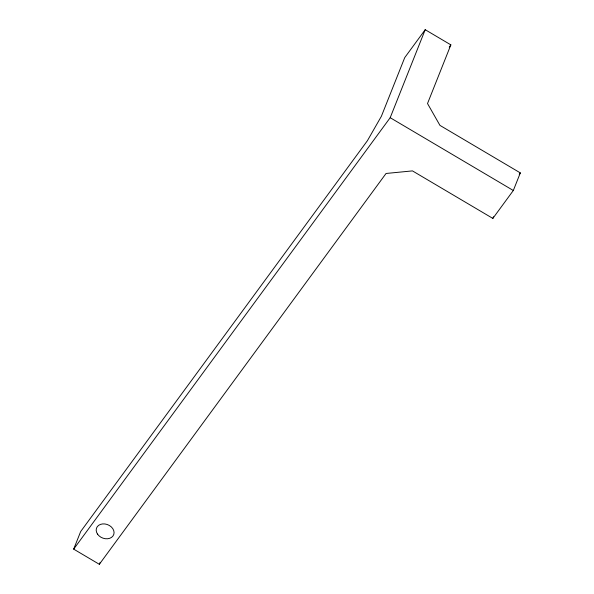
<?xml version="1.0" encoding="UTF-8"?>
<svg xmlns="http://www.w3.org/2000/svg" width="594" height="594" viewBox="0 0 594 594"><rect width="100%" height="100%" fill="white"/><g stroke="black" fill="none" stroke-linecap="round" stroke-linejoin="round"><path stroke-width="0.89" d="M73.678 549.131L80.68 531.533L367.404 140.704L381.385 116.283L404.729 57.618L425.207 29.7L450.861 44.869L427.517 103.534L439.946 125.379L520.322 172.899L513.32 190.496L492.842 218.414L412.466 170.894L386.055 173.47L99.332 564.3L73.678 549.131L390.191 117.701L425.207 29.7M99.332 564.3L99.992 562.622M492.842 218.414L493.503 216.736M449.242 47.067L450.861 44.869M519.245 174.369L520.322 172.899M390.191 117.701L513.32 190.496M97.483 534.065A9.207 7.15 21.7 0 0 112.986 535.988A9.207 7.15 21.7 0 0 104.9 523.96A9.207 7.15 21.7 0 0 97.483 534.065"/></g></svg>
